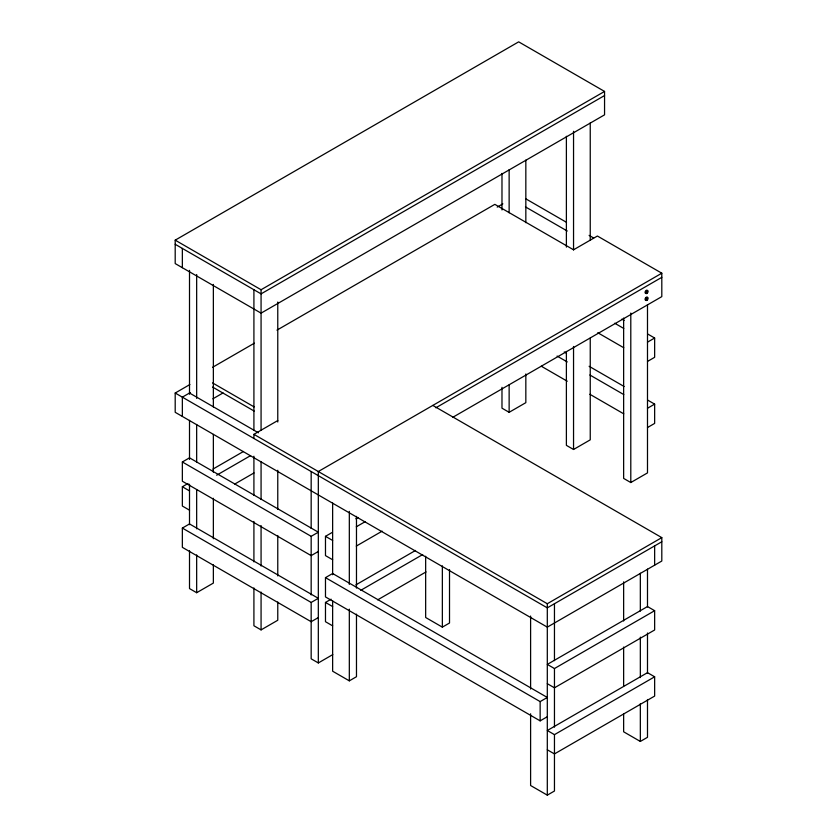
<?xml version="1.0" encoding="UTF-8"?>
<svg xmlns="http://www.w3.org/2000/svg" width="837" height="837" viewBox="0 0 837 837"><rect width="100%" height="100%" fill="white"/><g stroke="black" fill="none" stroke-linecap="round" stroke-linejoin="round"><path stroke-width="1.26" d="M645.756 291.674L645.756 292.364M645.756 298.568L645.756 299.248M645.85 298.37L646.572 297.836M175.195 240.156L518.678 41.85L604.555 91.432L604.555 114.836L261.071 313.143L175.195 263.571L175.195 240.156L261.071 289.738L604.555 91.432M604.555 95.554L261.071 293.871L175.195 244.289M212.598 367.297L254.375 343.18M276.953 330.144L494.834 204.354L573.544 249.803L597.398 236.024L661.805 273.207L661.805 296.622L452.775 417.307M432.813 405.422L661.805 537.626L661.805 561.031L547.304 627.133L175.195 412.306L175.195 393.024L189.884 384.539M497.22 207.105L502.859 203.851M190.261 392.584L182.351 397.156L182.351 416.439M212.86 398.82L223.029 392.951M182.351 461.972L189.507 457.839L318.322 532.196L311.165 536.329L182.351 461.972L182.351 481.244L311.165 555.611L318.322 551.478M253.914 438.473L253.914 434.34L277.769 420.561M189.507 510.172L182.351 506.04L182.351 486.757L188.011 483.493M212.901 469.118L243.441 451.488M216.657 475.217L250.598 455.621M234.758 484.048L253.988 472.947M182.351 528.074L189.507 523.941L318.322 598.309L311.165 602.441L182.351 528.074L182.351 547.346L311.165 621.713L318.322 617.58M661.805 273.207L318.322 471.524L318.322 662.946L311.165 658.813L311.165 602.441M435.826 407.807L661.805 277.34M189.507 550.756L189.507 588.578L196.664 592.711L213.362 583.075L213.362 564.808M501.98 387.311L501.98 408.174L509.137 412.306L525.835 402.67L525.835 373.972M647.493 342.155L654.649 338.022L654.649 357.305L647.493 361.438M332.634 559.744L325.478 555.611L325.478 536.329L332.226 532.437M355.861 518.783L358.121 517.486M356.269 526.818L365.277 521.618M356.269 546.101L382.153 531.15M325.478 577.645L332.634 573.512L547.304 697.462L540.147 701.594L325.478 577.645L325.478 596.927L540.147 720.866L547.304 716.734M253.914 587.94L253.914 625.762L261.071 629.895L277.769 620.248L277.769 601.991M566.387 351.456L566.387 445.357L573.544 449.49L590.242 439.843L590.242 338.127M647.493 408.257L654.649 404.125L654.649 423.407L647.493 427.54M332.634 625.846L325.478 621.713L325.478 602.441L331.107 599.187M355.861 584.885L415.529 550.443M360.768 590.315L422.685 554.575M377.654 599.857L426.054 571.912M318.322 662.946L332.791 654.586M623.638 318.05L623.638 478.408L630.795 482.541L647.493 472.895L647.493 304.72M332.634 600.809L332.634 671.211L349.322 680.847L356.478 676.714L356.478 614.138M425.656 556.228L425.656 617.497L442.354 627.143L449.511 623.01L449.511 569.558M253.914 434.34L547.304 603.728L661.805 537.626M661.805 541.759L547.304 607.861L175.195 393.024M654.649 610.696L647.493 606.563L547.304 664.411L554.46 668.533L654.649 610.696L654.649 629.979L554.46 687.815L547.304 683.683M654.649 676.798L647.493 672.666L547.304 730.513L554.46 734.645L654.649 676.798L654.649 696.081L554.46 753.917L547.304 749.795M530.606 713.804L530.606 785.514L547.304 795.15L554.46 791.017L554.46 734.645M623.638 713.553L623.638 731.8L640.336 741.446L647.493 737.313L647.493 699.502M525.835 198.85L566.513 222.328M589.112 235.375L593.632 237.99M525.458 206.896L567.266 231.022M621.881 319.106L624.14 320.414M647.869 334.109L654.649 338.022M614.724 323.239L623.764 328.46M597.775 332.728L623.764 347.742M564.253 351.938L566.513 353.245M589.112 366.292L624.14 386.516M647.869 400.212L654.649 404.125M557.097 356.07L567.266 361.94M589.865 374.986L623.764 394.562M541.277 366.219L567.266 381.222M589.865 394.269L623.764 413.844M212.546 382.907L254.155 406.928M212.546 387.039L254.155 411.061M189.507 393.024L258.434 432.813M325.478 536.329L332.634 540.461M182.351 486.757L189.507 490.89M325.478 602.441L332.634 606.563M654.649 545.881L654.649 565.163M647.493 569.129L647.493 606.94M647.493 633.013L647.493 673.429M640.336 573.261L640.336 611.073M640.336 637.145L640.336 677.562M640.336 703.635L640.336 741.446M630.795 313.059L630.795 482.541M623.638 581.872L623.638 620.991M623.638 647.064L623.638 686.173M590.242 122.945L590.242 240.313M573.544 131.283L573.544 249.96M573.544 346.466L573.544 449.49M566.387 136.274L566.387 247.124M554.46 603.728L554.46 660.644M554.46 668.533L554.46 727.133M547.304 603.728L547.304 795.15M540.147 701.594L540.147 720.866M530.606 616.032L530.606 689.039M525.835 160.097L525.835 222.694M509.137 169.733L509.137 212.776M509.137 384.915L509.137 412.306M501.98 173.426L501.98 209.951M442.354 565.864L442.354 627.143M356.478 516.356L356.478 588.066M349.322 511.365L349.322 584.372M349.322 609.148L349.322 680.847M332.634 503.027L332.634 574.737M311.165 471.524L311.165 528.44M311.165 536.329L311.165 594.929M277.769 302.042L277.769 422.026M277.769 470.279L277.769 509.398M277.769 535.481L277.769 575.908M261.071 289.738L261.071 430.364M261.071 461.658L261.071 499.48M261.071 525.563L261.071 565.99M261.071 592.073L261.071 629.895M253.914 289.738L253.914 430.145M253.914 456.228L253.914 495.347M253.914 521.43L253.914 561.857M213.362 284.423L213.362 407.012M213.362 434.403L213.362 472.225M213.362 498.297L213.362 538.735M196.664 274.505L196.664 398.391M196.664 424.474L196.664 462.296M196.664 489.687L196.664 528.806M196.664 554.889L196.664 592.711M189.507 270.372L189.507 394.269M189.507 420.352L189.507 459.471M189.507 484.246L189.507 524.673M182.351 248.422L182.351 267.704M645.965 300.117A1.684 0.973 -60 0 1 645.118 298.914A1.684 0.973 -60 0 1 646.582 297.104A1.684 0.973 -60 0 1 647.419 298.296M647.116 299.091A1.684 0.973 -60 0 1 646.582 299.761M646.865 292.573A1.684 0.973 -60 0 1 645.118 292.741A1.684 0.973 -60 0 1 646.269 290.345A1.684 0.973 -60 0 1 647.419 291.412M647.179 300.106A1.684 0.973 -60 0 0 647.712 297.491A1.684 0.973 -60 0 0 645.714 299.259A1.684 0.973 -60 0 0 647.179 300.106M647.179 293.222A1.684 0.973 -60 0 0 647.712 290.606A1.684 0.973 -60 0 0 645.714 292.375A1.684 0.973 -60 0 0 647.179 293.222"/></g></svg>
